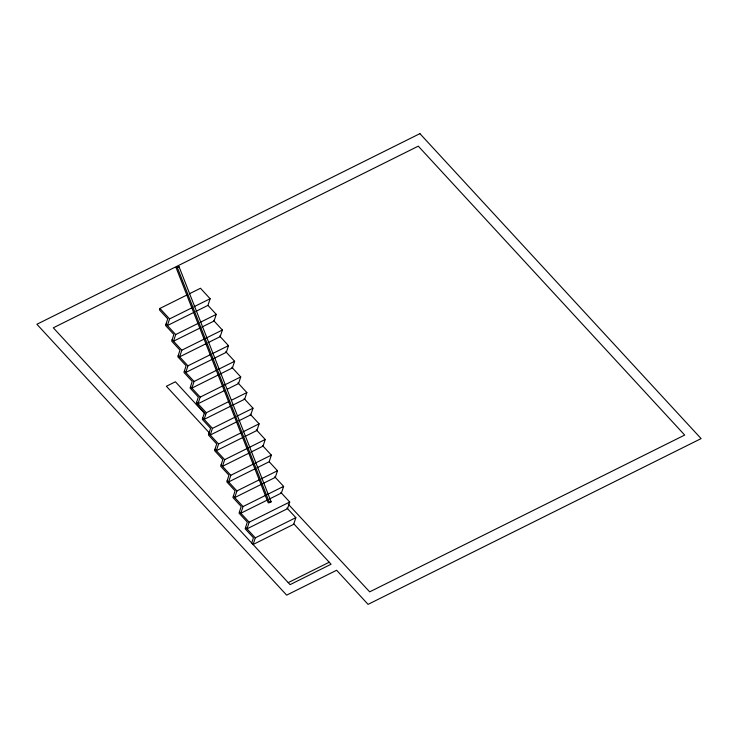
<?xml version="1.0" encoding="UTF-8"?>
<svg xmlns="http://www.w3.org/2000/svg" width="738" height="738" viewBox="0 0 738 738"><rect width="100%" height="100%" fill="white"/><g stroke="black" fill="none" stroke-linecap="round" stroke-linejoin="round"><path stroke-width="1.11" d="M187.286 294.822L159.915 308.447L159.445 309.877L167.72 318.834L165.57 325.513L173.836 334.48L171.696 341.15L179.961 350.116L177.821 356.786L186.087 365.753L183.937 372.422L192.212 381.389L190.063 388.059L198.328 397.026L196.188 403.695L204.454 412.662L202.313 419.341L210.579 428.298L208.43 434.977L216.704 443.944L214.979 449.165L224.675 459.663L222.498 466.305L248.854 453.187M191.88 307.82L169.574 318.917L167.388 325.569L193.743 312.442M197.996 323.456L175.69 334.554L173.513 341.205L199.869 328.087M213.457 320.347L222.369 330.015L181.816 350.199L179.629 356.841L205.994 343.724M210.247 354.729L187.941 365.836L185.755 372.478L226.308 352.294L228.494 345.652L219.583 335.984M189.315 293.816L200.468 288.263L210.127 298.733L207.941 305.384L195.773 311.436M216.372 370.365L194.066 381.472L191.88 388.114L232.433 367.93L234.619 361.288L225.708 351.62M208.079 305.514L216.243 314.37L214.066 321.021L201.898 327.072M231.824 367.256L240.736 376.924L200.183 397.109L198.005 403.751L224.361 390.633M222.369 330.015L220.182 336.657L208.024 342.709M229.629 401.14L206.308 412.745L204.122 419.387L230.487 406.269M234.739 417.284L212.433 428.381L210.247 435.033L236.612 421.905M215.026 449.184L214.555 450.614L222.821 459.58L220.68 466.25L228.946 475.217L226.806 481.886L235.071 490.853L232.922 497.523L241.197 506.489L239.047 513.159L247.313 522.126L245.173 528.805L253.438 537.762L251.723 542.984M240.865 432.92L218.559 444.018L216.372 450.669L242.728 437.551M240.736 376.924L238.559 383.566L227.405 389.12M237.95 382.893L246.861 392.561L244.675 399.203L232.516 405.263M253.106 464.193L230.8 475.3L228.614 481.942L254.979 468.824M244.075 398.538L252.986 408.197L250.8 414.848L238.632 420.9M259.232 479.829L236.926 490.936L234.739 497.578L275.292 477.394L277.479 470.752L269.305 461.887M250.2 414.175L259.112 423.833L256.925 430.485L244.758 436.536M274.693 476.72L283.604 486.388L243.051 506.572L240.865 513.214L267.221 500.096M256.317 429.811L265.228 439.479L263.051 446.121L250.883 452.173M289.72 502.025L249.167 522.209L246.99 528.851L287.543 508.666L289.72 502.025L280.809 492.357M262.442 445.448L271.353 455.115L269.167 461.757L257.009 467.809M286.934 508.002L295.846 517.661L255.293 537.845L253.106 544.496L294.065 524.109L331.067 564.238L290.062 584.644L53.311 327.81L418.289 146.152L684.689 435.06L369.683 591.848L288.3 504.229M283.604 486.388L281.418 493.03L269.25 499.091M293.659 524.312L295.846 517.661M176.124 267.719L179.03 266.676L271.132 501.785L269.444 502.633L268.217 502.827L176.124 267.719L179.03 266.676M193.9 306.805L210.127 298.733M200.026 322.451L216.243 314.37M212.276 353.723L228.494 345.652M218.393 369.36L234.619 361.288M231.658 400.134L246.861 392.561M236.769 416.269L252.986 408.197M242.885 431.914L259.112 423.833M224.675 459.663L265.228 439.479M255.136 463.187L271.353 455.115M261.261 478.824L277.479 470.752M288.263 582.614L329.222 562.227M269.914 501.988L271.132 501.785M159.915 308.447L169.574 318.917M165.995 324.065L175.69 334.554M172.12 339.701L181.816 350.199M178.245 355.338L187.941 365.836M184.371 370.974L194.066 381.472M190.487 386.611L200.183 397.109M196.612 402.247L206.308 412.745M204.979 413.88L175.395 381.786L166.382 386.269L209.334 432.846M202.738 417.883L212.433 428.381M208.863 433.529L218.559 444.018M221.105 464.802L230.8 475.3M227.23 480.438L236.926 490.936M233.356 496.074L243.051 506.572M239.472 511.711L249.167 522.209M245.597 527.347L255.293 537.845M177.341 267.516L269.444 502.633M419.904 133.643L36.9 324.268L286.648 595.123L336.62 570.253L368.068 604.357L701.1 438.603L419.904 133.643"/></g></svg>
